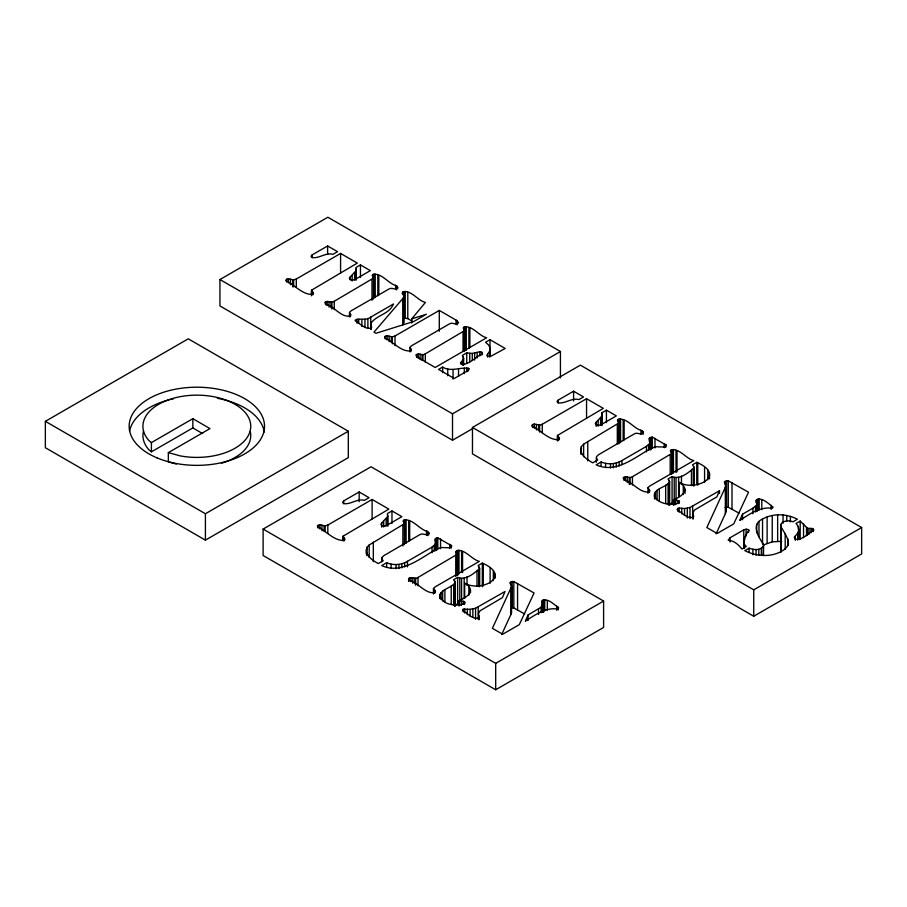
<?xml version="1.0" encoding="UTF-8"?>
<svg xmlns="http://www.w3.org/2000/svg" width="907" height="907" viewBox="0 0 907 907"><rect width="100%" height="100%" fill="white"/><g stroke="black" fill="none" stroke-linecap="round" stroke-linejoin="round"><path stroke-width="1.36" d="M780.689 552.51L780.723 524.529C782.979 520.153 789.022 520.391 793.069 521.763L797.4 519.258C786.686 513.634 773.24 513.113 762.538 519.019C750.486 524.473 758.456 536.989 763.524 544.393L763.524 555.503M457.219 554.302L418.014 577.453C415.077 579.856 411.302 575.866 408.626 578.655L410.145 580.831C418.512 582.929 425.44 594.13 434.6 592.6L435.496 591.568L433.512 588.496L435.054 586.942L479.338 561.376C471.651 559.63 465.223 548.86 456.799 550.628L455.904 551.581L455.904 554.358M489.633 351.009L490.018 347.982L488.669 345.079L485.585 342.245L489.995 339.694L505.188 348.469L489.689 356.893L486.866 355.476L489.633 351.009L489.633 356.576M356.043 270.626L355.884 267.542L360.453 264.901L370.362 270.626L354.943 279.526L352.551 280.195L350.272 279.662L349.331 278.392L350.238 276.941L356.043 270.626L356.043 280.354M387.561 516.661L387.414 513.566L391.971 510.936L401.892 516.661L386.473 525.561L384.08 526.219L381.802 525.686L380.849 524.427L381.756 522.965L387.561 516.661L387.561 524.994M602.01 415.894L601.863 412.798L606.42 410.168L616.329 415.894L600.922 424.793L598.529 425.451L596.25 424.918L595.298 423.66L596.205 422.197L602.01 415.894L602.01 425.621M542.726 603.983L541.082 607.202L528.078 614.98L525.323 621.182C535.3 614.81 545.697 607.089 557.896 609.073L558.678 607.883C554.392 604.901 547.159 597.078 541.774 600.967L542.726 603.983L542.726 612.316M756.892 504.848L756.223 500.211C761.608 496.31 768.841 504.133 773.127 507.115L772.345 508.305C760.145 506.321 749.749 514.042 739.772 520.414L742.527 514.212L752.969 508.181L756.892 504.848L756.892 510.414M763.138 554.903L763.524 544.393M381.836 561.648L382.096 557.465L383.684 555.742L419.601 534.801C422.379 532.602 425.451 535.742 428.308 534.223L429.068 533.305L427.48 531.434C419.408 529.688 412.685 518.248 403.887 520.119L403.003 521.06L404.341 523.271L404.341 544.619M596.284 462.275L596.545 456.697L598.132 454.974L634.05 434.045C636.827 431.845 639.9 434.975 642.757 433.455L643.505 432.537L641.929 430.666C633.857 428.92 627.134 417.481 618.336 419.351L617.452 420.292L618.789 422.503L618.789 443.852M780.689 526.105C783.988 533.01 793.24 542.624 784.521 549.393C773.093 557.726 757.028 556.864 744.828 550.662L749.125 548.179C753.615 549.835 759.715 550.742 763.138 546.57M439.748 598.597C438.24 588.972 451.38 588.802 455.178 582.419L453.602 579.72L457.627 577.396C465.62 580.65 474.078 573.428 479.622 568.508L478.136 565.514L482.32 563.1C512.75 576.228 481.243 592.747 464.679 583.201L464.679 598.484M679.128 482.433C695.692 491.979 727.199 475.461 696.769 462.332L692.585 464.747L694.07 467.74C688.526 472.66 680.069 479.882 672.076 476.628L668.051 478.953L669.627 481.651C666.282 487.898 653.346 487.887 654.48 496.651C659.423 504.269 670.67 505.664 678.787 503.09L679.502 501.934L678.901 500.8L673.482 499.768C682.132 496.548 690.953 489.179 679.128 482.433L679.128 496.333M435.428 544.019L435.802 542.386L434.793 539.2L437.809 537.874L451.788 545.867L451.221 547.318L449.226 547.771L441.221 547.522L436.04 549.427C419.986 558.395 401.438 574.641 381.722 565.594L386.654 562.748C393.355 565.549 401.234 565.072 407.47 561.308L432.038 547.125L435.428 544.019L435.428 549.585M649.877 443.251L650.251 441.618L649.242 438.432L652.258 437.106L666.237 445.099L665.67 446.55L663.675 447.015L655.67 446.766L650.478 448.659C634.435 457.627 615.887 473.873 596.171 464.838L601.103 461.98C607.803 464.781 615.683 464.305 621.919 460.541L646.487 446.357L649.877 443.251L649.877 448.818M719.5 490.732L716.859 496.866L694.479 510.04L692.801 513.101L693.742 516.627C688.243 520.187 681.747 512.285 677.087 509.802L677.699 508.464L679.128 508.045L684.558 508.555L690 507.501L719.5 490.732L719.5 493.51M366.167 553.86L366.904 547.386L369.194 544.96L404.341 523.77M580.616 451.697L581.353 446.618L583.632 444.192L618.789 423.013M510.89 588.076L511.537 586.137L509.87 582.838L512.149 581.512L513.827 581.591L534.076 592.974L519.292 624.662L502.671 634.254L492.388 628.313L510.89 588.076L510.89 614.481L501.639 634.594M510.89 614.481L511.537 612.542L511.537 586.137M725.339 487.308L725.974 485.37L724.319 482.07L726.598 480.755L728.276 480.823L748.524 492.206L733.74 523.895L717.12 533.486L706.836 527.545L725.339 487.308L725.339 513.713L716.088 533.838M725.339 513.713L725.974 511.775L725.974 485.37M744.454 544.404L746.257 546.524L741.96 549.007C737.947 544.234 734.216 540.742 728.162 540.232L730.01 537.794L743.729 529.881L746.121 529.189L748.411 529.62L749.239 530.64C743.978 535.436 743.094 542.001 744.454 548.576M797.707 533.146L798.84 529.745L798.307 526.514L796.051 523.475L800.189 521.083L807.468 528.282L812.23 528.486L813.987 530.119C808.262 533.146 802.037 540.889 794.997 539.064L794.271 537.227L797.707 533.146L797.707 540.084M370.997 324.921L371.655 327.393L370.997 328.187C365.158 329.513 359.784 323.516 355.147 320.704L355.204 320.058C359.83 317.801 366.19 321.01 370.736 317.11L393.468 303.992C389.409 314.423 376.02 315.046 370.793 323.606L370.997 329.094M462.944 359.852L463.59 358.276L462.366 355.431L466.742 352.902L472.275 353.447L479.916 351.746L481.855 352.233L482.569 353.73C475.733 356.598 469.066 365.362 461.278 364.206L460.439 363.117L462.944 359.852L462.944 365.419M411.71 318.913L426.403 314.219L413.898 321.441L375.974 333.277L373.979 332.121L402.742 298.641L404.091 296.022L402.13 293.086L403.003 291.873C411.37 289.786 417.798 300.784 425.428 302.416L411.71 318.913L411.71 323.085M781.494 549.608L780.723 550.934L780.723 524.529M312.201 254.856L311.056 256.239L311.974 257.554C319.026 258.835 325.568 252.305 332.971 254.311L337.529 251.67L327.62 245.956L312.201 254.856L312.201 257.633M343.73 500.879L342.574 502.263L343.504 503.578C350.555 504.87 357.097 498.328 364.501 500.335L369.058 497.705L359.149 491.979L343.73 500.879L343.73 503.657M558.179 400.112L557.023 401.495L557.952 402.81C565.004 404.103 571.546 397.561 578.949 399.568L583.507 396.937L573.587 391.212L558.179 400.112L558.179 402.889M349.512 316.974L349.512 312.303L350.986 310.931L388.718 289.152C391.654 286.748 395.441 290.739 398.116 287.95L396.597 285.773C388.536 284.004 381.836 272.667 373.038 274.436L372.131 275.399L373.457 277.61L373.457 298.959M464.52 330.692L425.315 353.843C422.379 356.247 418.592 352.256 415.916 355.045L417.435 357.211L435.19 367.471L486.64 337.767C478.953 336.021 472.513 325.239 464.101 327.008L463.194 327.971L464.52 330.193L464.52 351.531M647.961 493.283L647.961 487.728L649.503 486.175L693.787 460.609C686.1 458.863 679.672 448.092 671.248 449.861L670.341 450.813L671.668 453.035L671.668 474.384M311.486 290.217L357.324 263.098L340.59 253.438L296.294 279.005L293.619 279.9L288.335 278.778L286.533 279.288L285.852 280.66C294.276 284.617 302.689 295.16 312.575 294.322L313.471 293.29L311.486 290.217L311.486 295.773M343.016 536.241L388.842 509.133L372.108 499.462L327.824 525.04L325.148 525.924L319.865 524.802L318.062 525.323L317.382 526.695C325.794 530.652 334.218 541.184 344.104 540.357L345 539.314L343.016 536.241L343.016 540.413M557.465 435.473L603.291 408.365L586.557 398.706L542.273 424.272L539.597 425.168L534.314 424.034L532.511 424.555L531.831 425.927C540.243 429.884 548.667 440.417 558.553 439.589L559.449 438.546L557.465 435.473L557.465 441.04M463.25 609.232L462.638 610.57C467.298 613.053 473.794 620.955 479.293 617.395L478.363 613.858L480.03 610.808L502.41 597.634L505.052 591.489L475.551 608.257L470.109 609.323L463.25 609.232L463.25 612.01M409.975 351.871L409.975 347.211L411.449 345.839L449.169 324.048C452.128 321.656 455.904 325.647 458.602 322.847L457.049 320.681L439.294 310.432L395.01 335.998L392.3 336.916L387.051 335.76L385.248 336.282L384.568 337.653C392.663 341.327 400.917 351.984 410.395 350.884L411.29 349.932L409.975 347.71M349.512 312.802L350.839 315.024L349.932 315.976C341.134 317.756 334.434 306.407 326.373 304.639L324.853 302.462C327.529 299.673 331.316 303.675 334.252 301.271L373.457 278.12M647.961 487.728L649.945 490.8L649.049 491.843C639.877 493.363 632.95 482.161 624.594 480.064L623.075 477.887C625.751 475.098 629.526 479.1 632.462 476.697L671.668 453.534M459.033 606.091L459.033 600.536C467.683 597.305 476.515 589.947 464.679 583.201M473.363 428.183L452.514 440.224L219.936 305.942L219.936 279.537L327.858 217.238L560.424 351.508L560.424 377.913M45.35 421.336L188.259 338.821L348.322 431.233L348.322 457.638L205.413 540.141L45.35 447.729L45.35 421.336L205.413 513.747L348.322 431.233M202.635 433.591L192.84 427.934L151.412 451.845L151.412 442.605L192.84 418.694L209.982 428.592L168.339 452.638L168.339 461.878L176.321 464.055M442.65 367.074L438.58 369.421L454.26 378.48L467.57 370.793L469.214 368.707C461.039 366.417 451.006 372.516 442.65 367.074L442.65 372.63M219.936 279.537L452.514 413.819L560.424 351.508M263.109 529.087L371.031 466.776L603.597 601.058L603.597 627.463L495.687 689.762L263.109 555.492L263.109 529.087L495.687 663.357L603.597 601.058M472.468 427.458L580.378 365.147L861.65 527.545L861.65 553.939L753.74 616.25L472.468 453.863L472.468 427.458L753.74 589.845L861.65 527.545M454.611 605.547L457.627 603.801L459.792 604.561M669.06 504.78L672.076 503.034L674.241 503.793M763.683 544.892L772.242 541.864L781.698 541.298M725.078 507.648L728.276 507.228L739.08 513.169M404.046 317.869L407.787 318.64L412.492 321.361M459.033 600.536L464.452 601.568L465.053 602.702L464.339 603.858C456.21 606.432 442.684 605.139 439.748 595.808M524.631 613.926L513.827 607.996L512.149 607.917L512.149 581.512M168.339 452.638L180.312 455.904A53.91 31.121 0 0 0 250.683 427.832A53.91 31.121 0 0 0 185.493 395.849A53.91 31.121 0 0 0 148.861 440.485L151.412 442.605M151.412 451.845L148.861 449.725A53.91 31.121 0 0 1 143.431 431.279M596.284 458.103L597.645 459.985L592.702 462.831C587.453 459.747 580.854 455.733 580.616 448.92M381.836 558.871L383.196 560.741L378.253 563.598C373.004 560.503 366.405 556.501 366.167 549.687M725.974 511.775L725.453 484.111M511.004 611.284L511.537 612.542M455.904 551.581L457.219 553.803L457.219 575.151M459.327 601.046L459.441 605.252M813.239 528.826L813.239 531.615M812.23 528.486L812.23 531.264M810.937 528.464L810.937 532.636M809.01 528.611L809.01 534.178M807.468 528.282L807.468 535.232M806.527 527.398L806.527 535.731M803.534 523.69L803.534 537.579M800.189 521.083L800.189 539.155M798.84 529.745L798.84 539.472M798.307 526.514L798.307 529.291M795.337 536.162L795.337 540.334M790.382 516.389L790.382 521.944M788.364 542.363L788.364 545.141M787.798 538.622L787.798 545.572M786.754 515.482L786.754 521.037M785.19 534.053L785.19 549.336M783.047 514.927L783.047 523.26M781.346 528.01L781.346 551.626M777.65 514.791L777.65 541.196M772.242 515.459L772.242 541.864M771.211 505.312L771.211 509.473M767.118 516.888L767.118 543.293M762.538 519.019L762.538 544.03M761.789 499.87L761.789 509.598M761.336 548.259L761.336 555.209M759.182 498.907L759.182 510.029M758.989 521.582L758.989 536.865M758.808 549.302L758.808 554.857M758.082 498.975L758.082 510.097M757.164 503.215L757.164 511.548M757.039 499.394L757.039 510.505M756.744 524.405L756.744 532.749M756.223 500.211L756.223 502.988M756.053 549.631L756.053 555.197M755.531 506.435L755.531 511.99M753.74 589.845L753.74 616.25M752.969 508.181L752.969 513.736M752.889 549.257L752.889 554.823M749.125 548.179L749.125 552.352M748.411 529.62L748.411 532.398M746.121 529.189L746.121 536.139M744.692 537.091L744.692 539.869M743.729 529.881L743.865 547.964M742.527 514.212L742.527 519.768M732.006 482.671L732.006 509.076M730.01 537.794L730.01 541.967M728.276 480.823L728.276 507.228M726.598 480.755L726.598 507.149M725.078 481.243L725.078 484.021M709.512 473.341L709.512 478.896M707.789 470.109L707.789 479.837M704.569 467.184L704.569 482.467M697.744 462.899L697.744 485.132M696.769 462.332L696.769 484.565M694.07 467.74L694.07 485.801M693.821 466.391L693.821 485.846M693.299 468.987L693.299 485.664M693.22 514.779L693.22 518.94M693.209 511.548L693.209 518.487M692.665 506.219L692.665 518.725M691.451 470.314L691.451 485.608M690 507.501L690 518.611M687.302 508.271L687.302 517.999M684.932 489.145L685.046 493.465M684.558 508.555L684.558 515.505M683.288 486.186L683.288 494.53M681.769 508.328L681.769 513.895M681.463 476.084L681.463 484.417M679.128 508.045L679.128 512.217M678.901 500.8L678.901 503.578M678.617 477.399L678.617 496.855M677.608 500.426L677.608 503.204M677.699 508.464L677.699 511.242M677.019 450.926L677.019 471.776M676.032 450.36L676.032 472.592M676.032 477.694L676.032 499.927M675.704 500.437L675.704 504.598M674.457 500.483L674.457 504.643M674.241 477.399L674.196 504.689M673.436 449.453L673.436 473.069M673.482 499.768L673.482 505.324M672.268 449.487L672.268 473.114M672.076 476.628L672.076 503.034M671.248 449.861L671.248 452.638M670.194 454.906L670.194 474.361M669.627 481.651L669.627 505.278M669.343 480.279L669.343 505.301M669.128 482.751L669.128 504.984M668.085 483.76L668.085 504.609M665.749 444.487L665.749 447.264M665.67 485.2L665.67 503.272M664.241 443.546L664.241 447.718M659.344 488.862L659.344 501.367M657.11 490.347L657.11 500.074M655.512 491.877L655.512 498.816M655.001 438.217L655.001 447.945M654.537 493.442L654.537 498.997M652.258 437.106L652.258 448.228M651.158 437.117L651.158 449.623M650.149 437.503L650.149 450.008M649.242 438.432L649.242 441.21M649.31 489.599L649.31 492.376M648.63 444.838L648.63 450.394M646.487 446.357L646.487 451.913M643.131 431.539L643.131 434.317M641.929 430.666L641.929 433.444M640.943 430.099L640.943 434.272M632.462 476.697L632.462 485.03M630.093 477.536L630.093 484.485M629.22 477.536L629.22 484.485M627.27 476.991L627.27 482.558M625.377 476.776L625.377 480.948M624.141 420.395L624.141 439.85M623.721 477.297L623.721 480.086M623.154 419.828L623.154 440.677M621.919 460.541L621.919 464.713M620.558 418.921L620.558 442.537M619.379 418.955L619.379 442.582M619.107 461.958L619.107 466.13M618.336 419.351L618.336 442.979M617.316 424.374L617.316 443.829M616.272 462.978L616.272 467.15M613.393 463.602L613.393 467.774M610.49 463.828L610.49 468.001M606.42 410.168L606.42 422.673M605.581 463.386L605.581 467.558M602.259 414.374L602.259 424.102M601.863 412.798L601.863 423.92M601.103 461.98L601.103 466.153M600.57 418.286L600.57 425.236M598.132 420.655L598.132 426.211M596.205 422.197L596.205 426.369M587.77 441.437L587.77 460.892M586.557 398.706L586.557 418.161M583.632 444.192L583.632 456.697M581.353 446.618L581.353 453.568M580.945 451.561L580.945 454.339M573.587 391.212L573.587 400.939M558.814 437.344L558.814 440.133M558.202 607.078L558.202 609.855M557.556 436.074L557.556 440.246M556.762 606.069L556.762 610.241M547.34 600.638L547.34 610.366M544.733 599.674L544.733 610.796M543.633 599.742L543.633 612.248M542.59 600.151L542.59 611.273M542.273 424.272L542.273 432.605M542.057 602.067L542.057 611.794M541.082 607.202L541.082 612.758M539.597 425.168L539.597 432.106M538.599 425.134L538.599 430.689M538.52 608.948L538.52 614.504M536.388 424.397L536.388 429.963M534.314 424.034L534.314 428.206M532.511 424.555L532.511 427.333M528.078 614.98L528.078 620.535M517.557 583.439L517.557 609.844M513.827 581.591L513.827 607.996M510.63 582.011L510.63 584.788M495.687 663.357L495.687 689.762M495.063 574.108L495.063 578.281M493.34 570.866L493.34 580.593M490.12 567.952L490.12 583.235M489.995 339.694L489.995 356.372M487.547 354.252L487.547 357.041M483.295 563.666L483.295 585.899M482.32 563.1L482.32 586.716M481.855 352.233L481.855 355.011M479.916 351.746L479.916 355.907M479.622 568.508L479.622 586.568M479.372 567.147L479.372 586.602M479.27 616.567L479.27 619.345M478.851 569.755L478.851 586.432M478.783 615.536L478.783 619.708M478.216 606.987L478.216 619.492M477.139 352.426L477.139 357.993M477.003 571.081L477.003 586.364M475.551 608.257L475.551 619.379M474.644 353.14L474.644 360.09M472.853 609.039L472.853 617.372M472.275 353.447L472.275 360.396M470.484 589.901L470.484 592.69M470.109 609.323L470.109 616.261M469.871 328.073L469.871 347.528M469.747 353.367L469.747 361.712M468.885 327.518L468.885 348.356M468.851 586.954L468.851 595.298M468.477 368.095L468.477 370.872M467.32 609.096L467.32 614.663M467.014 576.852L467.014 585.185M466.742 352.902L466.742 362.63M466.799 367.63L466.799 371.802M466.289 326.599L466.289 350.227M465.121 326.633L465.121 350.261M464.679 608.812L464.679 612.985M464.452 601.568L464.452 604.345M464.293 368.072L464.293 373.639M464.101 327.008L464.101 350.635M464.169 578.167L464.169 597.622M463.59 358.276L463.59 365.215M463.386 356.814L463.386 365.158M463.16 601.194L463.16 603.971M463.046 332.064L463.046 351.519M462.57 551.694L462.57 572.544M461.595 551.127L461.595 571.977M461.595 578.462L461.595 599.3M461.425 361.632L461.425 364.41M461.255 601.205L461.255 605.366M459.792 578.156L459.792 600.4M458.987 550.209L458.987 573.836M458.523 369.296L458.523 376.246M457.82 550.254L457.82 575.265M457.627 577.396L457.627 603.801M457.049 320.681L457.049 324.853M456.799 550.628L456.799 574.256M456.04 320.092L456.04 324.264M455.745 555.674L455.745 576.523M455.178 582.419L455.178 606.046M454.895 581.047L454.895 606.057M454.679 583.518L454.679 605.751M453.636 584.527L453.636 605.377M453.058 369.466L453.058 379.194M452.514 413.819L452.514 440.224M451.301 545.254L451.301 548.032M451.221 585.967L451.221 604.028M449.793 544.313L449.793 548.486M447.763 368.809L447.763 375.747M444.895 589.618L444.895 602.135M442.661 591.115L442.661 600.842M441.063 592.634L441.063 599.584M440.553 538.985L440.553 548.712M440.088 594.21L440.088 598.371M439.294 310.432L439.294 331.27M437.809 537.874L437.809 548.996M436.709 537.885L436.709 550.39M435.7 538.27L435.7 550.776M435.281 540.685L435.281 550.413M434.861 590.366L434.861 593.144M434.181 545.606L434.181 551.161M433.603 589.085L433.603 593.257M433.512 588.496L433.512 594.051M432.038 547.125L432.038 552.68M428.682 532.307L428.682 535.085M427.48 531.434L427.48 535.606M426.494 530.867L426.494 535.039M425.315 353.843L425.315 362.176M422.945 354.694L422.945 360.249M422.072 354.694L422.072 360.249M420.111 354.149L420.111 359.705M418.229 353.934L418.229 358.095M418.014 577.453L418.014 585.797M416.574 354.456L416.574 357.233M415.644 578.303L415.644 585.253M414.782 578.303L414.782 583.87M412.821 577.759L412.821 583.326M410.916 348.844L410.916 351.621M410.928 577.544L410.928 581.716M409.692 521.162L409.692 540.617M409.272 578.065L409.272 580.843M408.706 520.595L408.706 541.445M408.626 578.655L408.626 581.432M407.787 292.235L407.787 318.64M407.47 561.308L407.47 566.875M406.109 519.688L406.109 543.304M405.225 291.385L405.225 317.79M404.93 519.722L404.93 543.35M404.658 562.725L404.658 566.898M404.046 291.464L404.046 295.637M404.091 296.022L404.091 322.427L402.742 325.035L402.742 298.641M403.887 520.119L403.887 524.291M403.003 291.873L403.003 294.65M402.867 525.142L402.867 545.991M401.824 563.746L401.824 567.918M398.944 564.369L398.944 568.542M396.597 285.773L396.597 289.945M396.042 564.596L396.042 568.768M395.611 285.206L395.611 289.378M395.01 335.998L395.01 345.726M392.3 336.916L392.3 343.866M391.971 510.936L391.971 523.441M391.336 336.86L391.336 342.415M391.132 564.154L391.132 568.326M389.137 336.134L389.137 341.69M387.811 515.131L387.811 526.253M387.051 335.76L387.051 339.932M386.654 562.748L386.654 566.92M386.121 519.053L386.121 526.003M385.248 336.282L385.248 339.059M383.684 521.423L383.684 526.978M382.096 557.465L382.096 561.626M381.756 522.965L381.756 527.137M378.809 275.501L378.809 294.956M377.822 274.934L377.822 295.784M375.226 274.027L375.226 297.643M374.058 274.061L374.058 297.689M373.321 542.205L373.321 561.66M373.038 274.436L373.038 278.608M372.108 499.462L372.108 518.917M371.983 279.481L371.983 300.33M371.303 322.223L371.303 329.173M370.736 317.11L370.793 329.162M369.194 544.96L369.194 557.465M367.891 318.448L367.891 328.175M366.904 547.386L366.904 555.719M364.943 319.253L364.943 327.586M361.882 319.502L361.882 326.452M360.453 264.901L360.453 277.417M359.149 491.979L359.149 501.707M358.719 319.219L358.719 323.391M357.018 319.094L357.018 323.255M356.281 269.107L356.281 278.834M354.592 273.03L354.592 279.98M352.154 275.399L352.154 280.955M350.465 313.935L350.465 316.713M350.238 276.941L350.238 279.719M344.365 538.112L344.365 540.889M343.107 536.842L343.107 541.014M340.59 253.438L340.59 272.894M334.252 301.271L334.252 309.604M331.883 302.122L331.883 309.06M331.01 302.122L331.01 307.677M329.048 301.577L329.048 307.133M327.824 525.04L327.824 533.373M327.62 245.956L327.62 254.289M327.166 301.351L327.166 305.523M325.511 301.884L325.511 304.661M325.148 525.924L325.148 531.491M324.15 525.901L324.15 531.457M321.94 525.164L321.94 530.72M319.865 524.802L319.865 528.974M318.062 525.323L318.062 528.101M312.847 292.088L312.847 294.866M311.577 290.807L311.577 294.979M296.294 279.005L296.294 287.349M293.619 279.9L293.619 286.85M292.621 279.866L292.621 286.816M290.421 279.141L290.421 284.696M288.335 278.778L288.335 282.939M286.533 279.288L286.533 282.066M205.413 513.747L205.413 540.141M192.84 418.694L192.84 427.934M129.542 431.313A67.696 39.08 0 0 1 169.507 399.772M170.754 399.465A67.696 39.08 0 0 1 173.282 398.887M217.465 398.298A67.696 39.08 0 0 1 264.266 432.061M250.332 431.641A53.91 31.121 0 0 1 221.444 463.216M156.866 457.82A67.696 39.08 0 0 0 264.13 430.496A67.696 39.08 0 0 0 169.507 390.532A67.696 39.08 0 0 0 156.866 457.82"/></g></svg>
